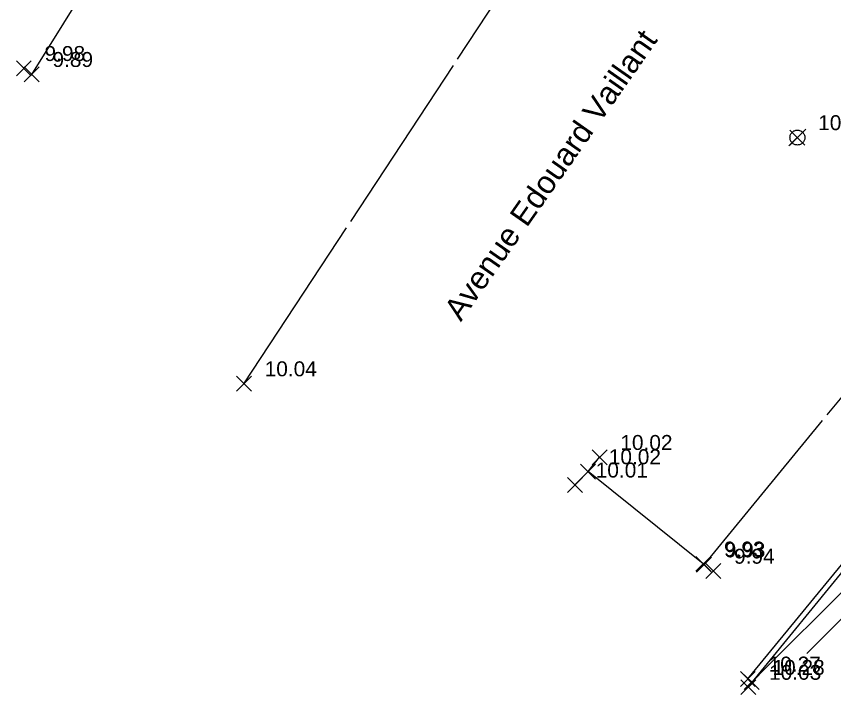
# Model space of a CAD drawing. Header units: metres. Extents: x 1232176 to 1232774, y 7198915 to 7199601.
# Drawn here: x 1232712.7 to 1232723.66, y 7199547.85 to 7199556.93 of the extents above; entities that cross this region are included whole.
import ezdxf
from ezdxf.enums import TextEntityAlignment as Align

# ---------------------------------------------------------------- set-up
doc = ezdxf.new("R2010")
doc.units = ezdxf.units.M
doc.header["$PDMODE"] = 3
doc.header["$PDSIZE"] = 0.1
for name, pattern in [('LL_0822', [2.5, 2.5, 0]), ('ML_2577', [2.5, 2.5, 0]), ('RL_1105', [2.5, 2.5, 0]), ('Socle_Continu', [2.5, 2.5, 0])]:
    doc.linetypes.add(name, pattern=pattern)
for name, color, linetype, lineweight in [('BATIH_SCS', 201, 'Socle_Continu', 13), ('EAUPO_SCS', 140, 'Socle_Continu', 13), ('HABIL_SCI', 7, 'Socle_Continu', 13), ('MARQU_PSS', 7, 'Socle_Continu', 13), ('SIGTA_SCI', 7, 'Socle_Continu', 13), ('SIGTO_SCI', 255, 'Socle_Continu', 13), ('VOIRI_SCS', 7, 'Socle_Continu', 13)]:
    doc.layers.add(name, color=color, linetype=linetype, lineweight=lineweight)
doc.layers.add('BATIM_SCS', color=7, linetype='Socle_Continu', lineweight=13, true_color=0xdf7fff)
doc.styles.get("Standard").update_dxf_attribs({"font": 'arial.ttf'})

# ---------------------------------------------------------------- blocks, each defined once
blk = doc.blocks.new('YP_1521')
at = {"layer": 'SIGTO_SCI', "color": 7, "linetype": 'Socle_Continu'}
blk.add_point((0, 0), dxfattribs=at)
at = {"layer": 'SIGTA_SCI', "linetype": 'Socle_Continu'}
blk.add_attdef('ALT', (0.278, 0.099), '', height=0.2, dxfattribs=at)
at = {"layer": 'SIGTA_SCI', "linetype": 'Socle_Continu', "flags": 9}
blk.add_attdef('CALQUE_ALT', (1.69, -1.18), '', height=0.2, dxfattribs=at)
at = {"layer": 'SIGTO_SCI', "linetype": 'Socle_Continu', "flags": 9}
for tag, p in [('ID', (1.69, 0.105)), ('NATURE', (1.69, -0.216)), ('FAMILLE', (1.69, -0.538)), ('CALQUE', (1.69, -0.859)), ('PCRS', (1.69, -1.823))]:
    blk.add_attdef(tag, p, '', height=0.2, dxfattribs=at)
blk = doc.blocks.new('AP_0001')
at = {"layer": 'EAUPO_SCS', "linetype": 'Socle_Continu'}
blk.add_line((0.113, 0.113), (-0.113, -0.113), dxfattribs=at)
blk.add_circle((0, 0), 0.1, dxfattribs=at)
at = {"layer": 'EAUPO_SCS', "linetype": 'Socle_Continu', "flags": 9}
for tag, p in [('ID', (0.809, 0.507)), ('NATURE', (0.809, 0.186)), ('FAMILLE', (0.809, -0.135)), ('CALQUE', (0.809, -0.456)), ('PCRS', (0.809, -0.778))]:
    blk.add_attdef(tag, p, '', height=0.2, dxfattribs=at)
blk = doc.blocks.new('ZP_1565')
at = {"layer": 'HABIL_SCI', "linetype": 'Socle_Continu'}
blk.add_attdef('TYPE', text='', height=0.3, dxfattribs=at).set_placement((0, 0), align=Align.MIDDLE_CENTER)
at = {"layer": 'HABIL_SCI', "linetype": 'Socle_Continu', "flags": 9}
for tag, p in [('ID', (0.547, -0.599)), ('NATURE', (0.547, -0.92)), ('FAMILLE', (0.547, -1.242)), ('CALQUE', (0.547, -1.563)), ('PCRS', (0.533, -1.833))]:
    blk.add_attdef(tag, p, '', height=0.2, dxfattribs=at)

msp = doc.modelspace()

# ---------------------------------------------------------------- hatches: boundary and pattern name
at = {"layer": 'BATIH_SCS', "linetype": 'Socle_Continu'}
h = msp.add_hatch(dxfattribs=at)
h.set_pattern_fill('RL_1107', color=256, pattern_type=2)
h.set_pattern_definition([(45, (0, 0), (-0.176776695297, 0.176776695297), [])])
h.paths.add_polyline_path([(1232737.254, 7199556.461), (1232732.837, 7199560.035), (1232732.407, 7199560.039), (1232725.338, 7199551.428), (1232722.505, 7199547.95)])

# ---------------------------------------------------------------- linework, layer by layer
at = {"layer": 'BATIM_SCS', "linetype": 'RL_1105'}
msp.add_polyline3d([(1232722.505, 7199547.95, 10.03), (1232725.338, 7199551.428, 10.13), (1232732.407, 7199560.039, 10.01), (1232732.837, 7199560.035, 9.97), (1232737.254, 7199556.461, 9.86)], dxfattribs=at)
at = {"layer": 'BATIM_SCS', "linetype": 'Socle_Continu'}
msp.add_polyline3d([(1232722.551, 7199548.017, 10.28), (1232722.499, 7199548.061, 10.27), (1232725.249, 7199551.411, 10.27), (1232725.295, 7199551.373, 10.27)], dxfattribs=at)
at = {"layer": 'MARQU_PSS', "linetype": 'ML_2577'}
for points in [[(1232715.749, 7199552.013, 10.04), (1232721.277, 7199560.404, 10.36)], [(1232721.901, 7199549.601, 9.93), (1232720.359, 7199550.836, 10.02), (1232720.513, 7199551.028, 10.02)], [(1232720.359, 7199550.836, 10.02), (1232720.183, 7199550.658, 10.01)]]:
    msp.add_polyline3d(points, dxfattribs=at)
at = {"layer": 'VOIRI_SCS', "linetype": 'LL_0822'}
for points in [[(1232712.907, 7199556.154, 9.89), (1232716.815, 7199562.396, 10.16), (1232719.911, 7199567.418, 10.5), (1232720.309, 7199568.237, 10.55), (1232720.676, 7199569.102, 10.61), (1232721.22, 7199572.286, 10.87), (1232721.148, 7199573.275, 10.97), (1232720.703, 7199574.967, 11.06), (1232719.477, 7199578.035, 11.07)], [(1232721.912, 7199549.589, 9.93), (1232730.393, 7199559.903, 10.1), (1232730.687, 7199560.227, 10.08), (1232731.03, 7199560.346, 10.07), (1232731.411, 7199560.458, 10.03), (1232731.881, 7199560.338, 10), (1232732.352, 7199560.123, 10.01)]]:
    msp.add_polyline3d(points, dxfattribs=at)

# ---------------------------------------------------------------- block references
at = {"layer": 'EAUPO_SCS', "linetype": 'Socle_Continu'}
msp.add_blockref('AP_0001', (1232723.163, 7199555.308, 10.15), dxfattribs=at)
at = {"layer": 'HABIL_SCI', "linetype": 'Socle_Continu', "rotation": 55.04055246475424}
msp.add_blockref('ZP_1565', (1232719.854, 7199554.81), dxfattribs=at).add_auto_attribs({'TYPE': 'Avenue Edouard Vaillant'})
at = {"layer": 'SIGTO_SCI', "linetype": 'Socle_Continu'}
ref = msp.add_blockref('YP_1521', (1232712.801, 7199556.234, 9.98), dxfattribs=at)
ref.add_attrib('ALT', '9.98', (1232713.079, 7199556.333, 9.98), dxfattribs={"layer": 'SIGTA_SCI', "linetype": 'Socle_Continu', "height": 0.2})
ref = msp.add_blockref('YP_1521', (1232712.907, 7199556.154, 9.89), dxfattribs=at)
ref.add_attrib('ALT', '9.89', (1232713.185, 7199556.253, 9.89), dxfattribs={"layer": 'SIGTA_SCI', "linetype": 'Socle_Continu', "height": 0.2})
ref = msp.add_blockref('YP_1521', (1232723.163, 7199555.308, 10.15), dxfattribs=at)
ref.add_attrib('ALT', '10.15', (1232723.441, 7199555.407, 10.15), dxfattribs={"layer": 'SIGTA_SCI', "linetype": 'Socle_Continu', "height": 0.2})
ref = msp.add_blockref('YP_1521', (1232715.749, 7199552.013, 10.04), dxfattribs=at)
ref.add_attrib('ALT', '10.04', (1232716.027, 7199552.112, 10.04), dxfattribs={"layer": 'SIGTA_SCI', "linetype": 'Socle_Continu', "height": 0.2})
ref = msp.add_blockref('YP_1521', (1232720.513, 7199551.028, 10.02), dxfattribs=at)
ref.add_attrib('ALT', '10.02', (1232720.791, 7199551.126, 10.02), dxfattribs={"layer": 'SIGTA_SCI', "linetype": 'Socle_Continu', "height": 0.2})
ref = msp.add_blockref('YP_1521', (1232720.359, 7199550.836, 10.02), dxfattribs=at)
ref.add_attrib('ALT', '10.02', (1232720.636, 7199550.935, 10.02), dxfattribs={"layer": 'SIGTA_SCI', "linetype": 'Socle_Continu', "height": 0.2})
ref = msp.add_blockref('YP_1521', (1232720.183, 7199550.658, 10.01), dxfattribs=at)
ref.add_attrib('ALT', '10.01', (1232720.461, 7199550.757, 10.01), dxfattribs={"layer": 'SIGTA_SCI', "linetype": 'Socle_Continu', "height": 0.2})
ref = msp.add_blockref('YP_1521', (1232721.901, 7199549.601, 9.93), dxfattribs=at)
ref.add_attrib('ALT', '9.93', (1232722.179, 7199549.699, 9.93), dxfattribs={"layer": 'SIGTA_SCI', "linetype": 'Socle_Continu', "height": 0.2})
ref = msp.add_blockref('YP_1521', (1232721.912, 7199549.589, 9.93), dxfattribs=at)
ref.add_attrib('ALT', '9.93', (1232722.19, 7199549.688, 9.93), dxfattribs={"layer": 'SIGTA_SCI', "linetype": 'Socle_Continu', "height": 0.2})
ref = msp.add_blockref('YP_1521', (1232722.036, 7199549.504, 9.94), dxfattribs=at)
ref.add_attrib('ALT', '9.94', (1232722.314, 7199549.603, 9.94), dxfattribs={"layer": 'SIGTA_SCI', "linetype": 'Socle_Continu', "height": 0.2})
ref = msp.add_blockref('YP_1521', (1232722.499, 7199548.061, 10.27), dxfattribs=at)
ref.add_attrib('ALT', '10.27', (1232722.777, 7199548.159, 10.27), dxfattribs={"layer": 'SIGTA_SCI', "linetype": 'Socle_Continu', "height": 0.2})
ref = msp.add_blockref('YP_1521', (1232722.551, 7199548.017, 10.28), dxfattribs=at)
ref.add_attrib('ALT', '10.28', (1232722.829, 7199548.115, 10.28), dxfattribs={"layer": 'SIGTA_SCI', "linetype": 'Socle_Continu', "height": 0.2})
ref = msp.add_blockref('YP_1521', (1232722.505, 7199547.95, 10.03), dxfattribs=at)
ref.add_attrib('ALT', '10.03', (1232722.783, 7199548.049, 10.03), dxfattribs={"layer": 'SIGTA_SCI', "linetype": 'Socle_Continu', "height": 0.2})

doc.saveas('drawing.dxf')
